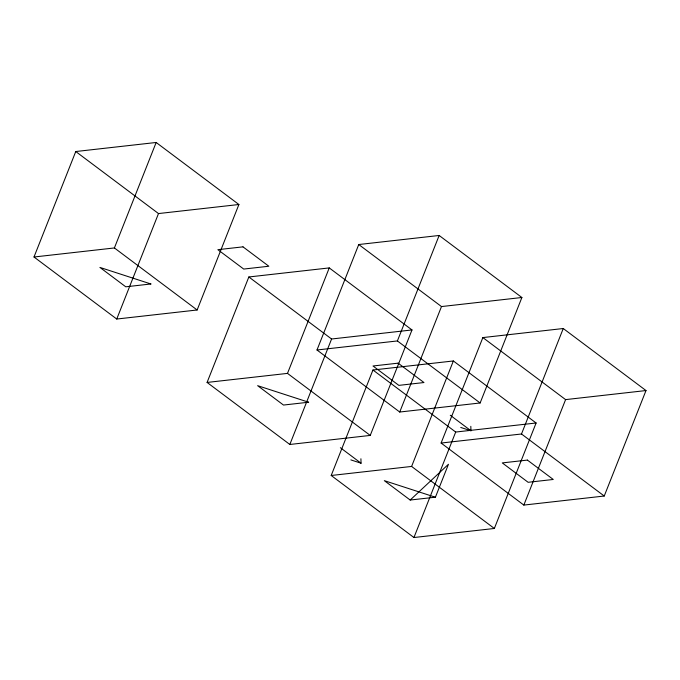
<?xml version="1.0" encoding="UTF-8"?>
<svg xmlns="http://www.w3.org/2000/svg" width="680" height="680" viewBox="0 0 680 680"><rect width="100%" height="100%" fill="white"/><g stroke="black" fill="none" stroke-linecap="round" stroke-linejoin="round"><path stroke-width="1.02" d="M34 257.006L75.76 151.53L156.162 142.477L238.901 204.51L197.141 309.986L116.739 319.039L34 257.006L114.401 247.953L197.141 309.986M114.401 247.953L156.162 142.477M116.739 319.039L158.499 213.562L238.901 204.51M207.085 382.44L248.846 276.973L329.256 267.911L411.995 329.945L370.234 435.421L289.833 444.473L207.085 382.44L287.495 373.388L370.234 435.421M287.495 373.388L329.256 267.911M316.99 349.996L358.751 244.528L439.152 235.475L521.891 297.5L480.131 402.976L399.729 412.029L316.99 349.996L397.392 340.944L480.131 402.976M289.833 444.473L331.585 339.005L411.995 329.945M331.202 475.49L372.954 370.013L453.364 360.961L536.104 422.994L494.343 528.471L413.942 537.523L331.202 475.49L411.604 466.438L494.343 528.471M397.392 340.944L439.152 235.475M399.729 412.029L441.49 306.561L521.891 297.5M411.604 466.438L453.364 360.961M441.099 443.046L482.86 337.577L563.261 328.517L646 390.55L604.24 496.026L523.838 505.079L441.099 443.046L521.5 433.993L604.24 496.026M413.942 537.523L455.693 432.046L536.104 422.994M521.5 433.993L563.261 328.517M523.838 505.079L565.598 399.611L646 390.55M410.184 500.038L448.46 464.27L435.404 497.233L384.327 480.658L410.184 500.038L435.31 497.208M460.76 427.457L470.96 430.763L470.815 426.326M350.863 459.901L361.054 463.208L360.91 458.762M358.751 244.528L441.49 306.561M482.86 337.577L565.598 399.611M450.271 415.259L470.96 430.763M248.846 276.973L331.585 339.005M372.954 370.013L455.693 432.046M75.76 151.53L158.499 213.562M340.374 447.704L361.054 463.208M242.989 246.849L217.863 249.679L243.712 269.059L268.838 266.237L242.989 246.849M150.892 283.976L125.766 286.807L99.909 267.418L150.892 283.976M398.123 363.162L372.997 365.984L398.854 385.373L423.98 382.543L398.123 363.162M308.618 402.22L283.492 405.05L257.635 385.671L308.618 402.22M527.399 460.088L502.273 462.91L528.13 482.298L553.256 479.468L527.399 460.088"/></g></svg>
